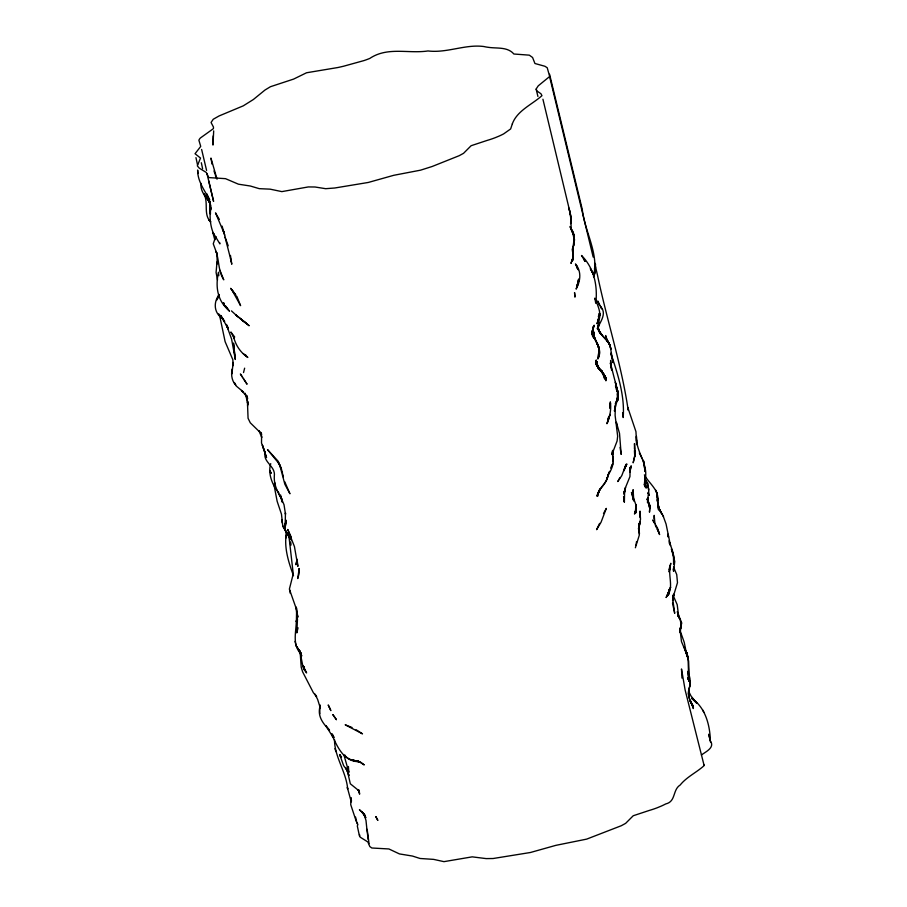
<?xml version="1.0" encoding="UTF-8"?>
<svg xmlns="http://www.w3.org/2000/svg" width="907" height="907" viewBox="0 0 907 907"><rect width="100%" height="100%" fill="white"/><g stroke="black" fill="none" stroke-linecap="round" stroke-linejoin="round"><path stroke-width="1.36" d="M636.567 441.176L636.419 436.414L636.657 444.657L635.954 431.664L627.791 407.47L628.063 410.123M634.447 449.146L634.492 443.58L635.331 452.899L633.154 462.819L635.161 454.826L635.353 451.391L634.753 456.584L634.435 450.541M612.644 450.348L612.656 456.482L612.599 450.836L611.908 454.532L617.089 441.04L617.656 436.176L615.105 415.304L615.365 405.236L614.424 411.143L618.155 396.325L616.783 388.264L618.155 394.228L616.102 403.388L618.211 394.976L617.304 390.35L618.211 394.976L617.905 400.452L617.145 393.808M319.865 713.73L319.706 704.671L320.341 708.084L317.643 699.456L314.99 694.15L316.634 696.621L313.346 692.665L302.587 671.781L301.215 667.178L300.16 652.337L300.659 653.686C292.043 644.208 296.215 631.93 296.34 620.671L296.385 621.76L296.646 608.132M320.024 706.519C317.178 716.167 323.198 723.877 329.524 730.169L325.817 725.668L332.869 736.972L331.622 734.273M231.965 373.843L233.133 362.415L233.133 365.646L232.827 359.671L225.117 341.667L219.664 315.727M232.079 369.16C231.013 374.659 231.693 380.725 235.661 384.965L234.323 382.607L236.262 386.042L243.632 392.187L241.523 390.441L247.418 397.323L246.319 395.203L247.554 398.774L247.226 396.268L248.065 418.286L250.264 422.787L260.502 432.775L259.005 430.802L261.726 437.503L261.579 436.267L261.511 443.013L266.533 457.536L262.418 445.167L265.332 453.024L265.263 451.799L265.059 454.43L265.32 451.788M647.451 502.614L647.881 497.852L647.791 501.174L647.689 499.859L649.786 508.419L649.48 512.183L649.945 505.755L647.235 498.669L649.786 508.419L649.945 505.755L647.088 499.315M610.173 407.028L610.411 403.162L610.082 408.513L610.332 401.858C611.375 408.728 610.094 415.689 607.645 422.14L608.733 416.721M638.845 528.996L639.628 522.999L638.403 528.951M654.06 518.872L654.196 515.357L654.911 523.77L652.745 520.006L657.496 528.067L659.604 534.563L657.167 528.985L658.822 532.137M638.845 528.928L638.97 525.618M648.482 489.667L648.086 483.941L644.718 478.057M629.889 470.948L630.07 467.343L629.957 476.56L624.662 489.633M672.506 603.019L674.695 613.336L672.892 600.23L673.561 594.255L672.597 600.536L673.765 594.538L673.277 597.067L673.334 595.854L677.2 604.686L678.765 617.168L677.767 614.334L679.241 618.166L677.846 615.354C681.304 619.821 681.497 625.694 679.842 630.887M334.502 739.534C334.332 756.789 346.315 771.789 347.687 789.124L347.324 787.457L351.258 801.901M247.6 405.985L247.928 401.608M639.707 521.593L639.378 525.675L639.718 522.319M679.706 630.909L679.91 628.585L681.486 641.6L688.05 657.36L688.674 678.708L688.005 671.225L688.991 681.078L687.778 677.71L689.796 680.908L688.322 678.799M647.881 497.852L647.757 499.258L648.936 489.417L644.922 479.009L646.272 482.909L645.841 481.447M286.204 531.139L285.739 538.146L286.011 535.833C284.447 549.427 288.868 563.134 293.517 575.707M290.739 541.898L290.671 545.39L290.478 543.112M265.093 453.16C263.03 462.343 275.807 466.255 274.311 476.05C273.744 484.916 277.837 492.818 282.338 500.108L278.721 493.601M608.688 416.54L608.382 419.17L608.767 416.664M592.384 331.463L594.153 325.194L592.486 330.602L592.622 336.361L592.384 331.463L593.586 326.169L592.486 330.602L592.577 335.488L593.133 327.098M216.909 253.03L217.238 263.914L217.011 261.919L216.081 272.429L217.51 279.968M281.057 497.762L284.027 504.745L285.501 514.224L285.444 512.874L285.127 528.203L286.068 520.164L284.843 526.083L285.331 528.135L284.605 524.983L284.957 529.291L285.183 523.838L285.172 530.323L291.34 539.937L290.557 537.874M577.816 282.179L577.294 285.966L578.564 279.39L576.954 287.031L579.131 278.959L576.126 289.106C580.491 281.045 581.772 271.476 575.457 263.937L578.122 269.73L576.342 265.332L577.6 268.801M669.321 589.199L668.527 594.72L669.763 588.734L667.348 596.08C673.946 586.568 667.869 576.013 670.284 565.764L669.139 572.011L670.817 563.292L668.924 569.698M638.823 528.191L639.628 522.602M672.597 600.536L672.96 598.042M638.925 526.933L639.254 535.3L635.376 547.771M635.966 545.345L636.555 541.57M572.782 258.472L572.816 254.448L573.201 259.085L572.929 255.457L572.827 260.162L572.997 256.454L572.306 261.25L572.963 257.463L570.979 263.415L572.408 259.493M359.478 834.508L360.113 837.116L367.868 841.968L369.795 846.537L371.825 848L388.91 848.963L399.443 853.918L412.436 856.049L420.043 858.476L433.648 859.383L443.954 861.65L472.207 856.854L486.152 858.6L493.079 858.521L530.402 852.501L555.832 845.358L586.67 839.122L621.272 825.733L625.626 823.363L633.233 815.744L649.242 810.45A36.62 12.403 -13.6 0 0 657.292 807.74L660.886 806.255A40.736 13.798 -13.6 0 0 665.749 803.919C676.078 801.641 672.45 789.793 680.148 785.043C686.712 776.891 696.576 772.458 704.047 765.701L703.662 764.397M297.043 559.404L295.988 564.778L297.077 559.392L297.881 566.376L294.446 546.592L287.723 529.461L291.351 537.341M612.747 460.405L613.268 457.967L612.769 461.81L612.996 456.38C614.254 463.08 611.84 469.701 607.917 475.087C607.373 483.646 598.722 488.159 596.965 496.163L599.334 490.063L597.52 496.39C597.736 488.397 605.967 484.61 607.441 477.093L606.783 479.542L609.663 471.311L607.917 475.087M629.832 472.15L631.204 465.813L630.138 470.654M357.936 824.939L357.301 823.057M215.821 236.863L215.242 239.312L215.945 236.92M298.04 627.791L296.816 632.905L297.462 619.515L296.056 606.998L297.859 617.213L297.145 613.461M599.266 321.872L597.305 328.765L599.368 323.958L597.826 327.484C600.853 321.248 606.919 313.051 600.536 306.589L601.749 308.845L597.69 300.999L599.629 305.58M639.56 523.668L639.254 524.915L640.523 519.212L640.002 511.095L640.025 517.512M638.947 526.185L640.047 521.695M243.53 372.584L244.641 368.163M219.086 294.446L217.011 299.854L219.052 294.65C213.122 302.779 213.905 313.459 223.224 319.026L218.598 314.003L224.675 321.441L220.673 315.443L227.861 328.096L226.285 324.411L231.591 339.082L235.31 359.478L233.518 343.356M284.798 526.071L284.889 527.148L284.991 524.972L284.9 528.225L286.295 521.276M679.853 629.968L681.327 625.501L679.728 631.952L680.806 626.408L680.284 632.859L679.842 630.626M270.728 463.647C267.667 473.431 272.281 485.211 278.789 492.682M679.921 629.787L681.758 623.052L677.212 611.737M673.175 596.897L677.484 582.679L676.735 574.619L673.527 566.954M215.526 237.09L213.258 243.802L216.852 253.563L216.07 251.466C219.279 260.831 218.168 271.068 223.757 279.832L219.913 270.207M619.753 477.842L617.792 481.549L621.771 475.642L626.159 464.225L624.526 468.987L626.873 464.044L624.73 467.536M615.241 403.978L617.871 397.754L618.098 392.867L617.803 391.586L618.155 396.325L618.098 392.867L615.354 382.335L618.155 394.228L617.429 399.239L618.155 394.228L617.248 389.5L617.542 390.804L610.366 362.925L611.658 370.271M624.594 489.769L625.569 487.592L624.061 492.558L625.025 489.27L624.163 494.349L624.606 490.993L624.379 502.093L623.789 497.387L624.379 502.093M599.606 523.384L596.591 529.677L601.035 522.262L606.329 508.385L603.495 513.555M610.604 468.159L612.724 463.817L611.545 466.209M701.394 754.975C706.292 751.415 715.34 747.425 710.113 740.452M360 761.982L357.743 760.905L364.263 764.907L361.133 762.515L353.265 760.247L359.308 761.699C344.275 761.948 337.846 747.856 332.529 736.235M351.202 759.715L357.222 761.188M354.796 761.052L349.286 759.012L346.02 756.892L344.762 754.941M352.052 727.505L345.182 724.795L362.494 733.854L356.122 729.75M245.48 322.733L249.164 325.749L235.945 315.024L245.48 322.733L239.856 318.3M246.772 323.742L241.16 319.321M243.303 353.537L247.838 357.471C240.298 352.46 235.48 344.977 233.439 336.236L234.244 338.254L230.866 332.03L234.72 337.053M341.588 756.857L339.547 754.998L341.315 757.368L339.706 754.545L343.594 765.599L348.685 772.492L345.726 767.821L348.991 775.53L346.928 768.932L350.329 783.795L358.945 790.768L357.789 789.759L359.489 792.299L358.9 791.017L359.614 794.169L358.911 789.884M231.444 310.874L237.827 316.758M365.124 815.178L359.421 809.736L363.832 813.817L365.872 817.695L361.689 811.833L363.832 813.817L365.986 820.427L367.029 830.495M644.253 484.553L647.099 487.388L644.469 484.667M601.42 371.655L598.008 367.584L604.731 375.827L606.25 379.568L603.597 373.933L606.329 378.4L602.123 372.46M269.606 471.561L271.023 473.205M210.56 221.796C203.043 214.313 208.871 202.465 203.803 193.667M210.107 201.91L204.494 194.177M210.515 221.739L208.995 219.913L210.628 221.909M598.008 367.584L604.243 374.874L605.899 380.815L604.731 375.827L602.237 372.448L604.98 376.824L600.389 369.863L603.506 373.956L604.969 377.834L602.974 373.219L604.674 378.922L603.506 373.956L601.239 370.441L603.79 374.772L601.931 371.054L595.774 364.07L598.518 367.256L595.559 362.267L600.627 370.793L598.382 367.641M273.88 484.259L277.157 501.333L281.476 514.212L282.735 525.811L289.877 538.633L288.948 536.275L293.244 573.882L289.378 589.131L296.396 609.051M284.639 529.801L288.914 535.221M209.766 202.193C205.277 196.728 200.186 190.924 200.957 183.305M209.846 202.227L207.476 199.064L210.186 203.463M333.266 735.747L331.905 733.888L334.252 737.493M236.069 295.342L230.627 288.313L235.264 294.492L231.625 289.435L240.593 305.659L236.829 296.374M710.249 737.55C709.229 722.754 704.614 707.018 691.656 698.299L696.893 703.344L691.032 696.032L688.719 691.451M648.528 494.168L649.344 495.347L648.086 492.75L648.584 494.043L648.482 491.934M243.337 378.48L247.055 384.217L240.378 373.979L242.543 377.233M663.527 516.741L658.833 508.067L657.156 499.61L657.632 502.025M689.592 700.612L693.243 706.168L691.179 702.687L693.447 707.347L690.125 700.193L693.39 708.56L691.95 703.741L692.415 704.852C689.49 699.58 686.814 693.413 689.524 687.449L688.402 693.651L689.161 698.141C687.2 690.25 692.574 682.257 688.674 674.434L689.195 676.939L688.617 661.09L686.202 651.714L687.721 656.997M271.023 472.706L269.583 470.574L271.091 472.887M599.448 369.217L596.681 365.056L595.763 361.167L597.123 365.918L596.228 359.943L596.681 365.056L598.62 368.469L596.545 364.036L597.52 366.405M608.404 342.404L605.876 337.948L610.082 345.624L606.976 340.148L610.082 345.624L613.053 362.607L610.796 353.152C617.712 373.933 624.855 395.293 623.2 417.549L622.644 412.753M639.333 452.99L641.997 458.239M300.931 653.108L297.768 648.324L300.92 653.459M225.911 306.226L228.145 309.729C217.022 300.126 215.39 285.626 218.519 272.27L218.825 275.683M245.82 355.079L246.625 356.349M219.335 219.403L215.503 212.873L224.131 233.258L222.975 229.596L224.811 235.593L222.09 226.115M644.378 474.837C648.856 483.397 658.981 489.633 657.824 500.437L657.065 495.596L657.824 500.437M644.265 484.837L646.26 488.102L644.764 483.782L645.433 487.286L644.922 476.118L644.526 483.919L644.888 479.361L644.809 480.642C649.163 465.779 637.417 453.897 636.533 439.884M300.852 653.267L298.732 649.605L301.736 655.965L299.82 650.886L303.029 667.076L306.589 672.937L303.063 665.636L304.661 670.681L303.924 666.747M209.71 202.397L208.474 200.22L209.959 203.621M286.771 533.316L287.304 534.302M688.028 678.855L689.774 682.109L687.903 677.688M597.826 344.694L599.266 350.34C599.164 344.059 593.495 339.637 593.666 333.311L594.72 338.991L593.325 334.479C596.035 342.563 602.35 349.932 597.86 359.036L599.221 349.24L598.745 347.109L598.926 356.372L598.971 348.163L597.339 343.719L598.971 348.163L598.348 357.732C603.302 347.744 592.577 341.406 594.176 332.087L594.13 336.996L596.08 341.406M584.267 260.06L581.523 255.479C594.176 268.2 597.702 285.603 595.842 302.847M655.342 525.482L656.611 527.942M248.053 404.057L245.128 393.219M247.316 402.447L248.212 404.352M702.834 710.147L703.832 712.278M282.735 525.811L284.061 528.702M607.645 341.315L605.581 335.511L607.032 341.451M662.892 515.312L666.067 524.031L670.488 545.561L669.74 542.726L672.722 551.535L674.014 557.703L673.618 564.154L673.459 555.084L671.407 548.86L674.751 561.467L673.584 571.342L673.119 568.95M569.936 226.478L572.963 233.36L572.294 231.194L573.972 238.303L573.712 236.931L573.734 245.457L573.87 240.604L572.578 251.296L573.292 257.01L572.408 248.733L572.578 251.296L573.213 246.421L572.839 254.924C572.09 246.069 577.589 236.659 571.002 228.609L571.274 229.732L570.662 215.152L568.927 208.077L570.764 216.308L570.639 223.666L570.991 218.78L570.968 219.948L569.868 211.603L570.106 212.748L542.93 99.248M214.823 239.856L212.771 232.396M334.898 748.683L336.032 751.654M223.394 302.825L224.335 305.319L223.927 302.972M227.804 326.894L228.349 328.311M212.045 164.167L210.934 158.045L217.045 179.201M351.497 801.153L351.02 797.661L350.737 804.668L356.36 821.629M228.224 245.842L224.913 236.67L231.364 261.828L230.514 258.189M284.685 481.64L289.945 493.771L284.843 484.213L279.651 464.735L277.803 461.674L280.977 467.978L279.027 463.647L267.554 449.679L278.188 461.266L281.669 469.622M289.979 535.81L290.331 536.831M709.659 738.4L710.011 739.749M214.007 170.947L215.027 174.189M227.26 326.656L226.807 325.194L227.963 328.946M215.39 175.368L216.093 177.727M687.755 655.886L684.207 647.088L686.712 654.809L684.252 642.394L679.751 629.673M597.668 366.417L596.965 361.644L597.634 366.587M657.722 503.09L660.035 511.185L661.917 514.008L658.833 508.067L658.108 504.439M598.359 316.214L599.346 319.74L599.323 313.153L597.996 322.325C602.441 314.003 597.826 305.92 594.867 298.131L595.706 303.017M615.468 385.849L616.488 389.829M201.626 149.474L206.592 170.448M295.036 641.328L295.818 644.492M344.059 755.452L348.81 772.14L348.424 766.506M208.723 180.89L213.587 201.365L206.955 173.6M549.563 74.215L582.271 209.449C584.766 231.931 599.38 254.175 593.529 276.896L595.48 267.724L595.434 263.982L594.142 275.558L595.23 266.567L594.607 274.231L594.561 268.019M549.642 76.8L593.178 257.078M704.081 765.372L685.125 689.978L681.486 668.958L681.951 678.096M536.15 89.158L537.919 96.448M357.143 823.76L355.555 817.082M594.584 262.86L597.384 274.674C606.704 319.547 621.193 363.526 627.984 408.808M359.444 835.982L357.267 825.767M281.952 470.699L282.451 472.83M709.977 739.545L708.764 734.205L710.521 742.073M202.601 168.691L201.331 162.738M282.689 473.896L283.415 477.093M195.957 157.625L197.511 164.813M280.58 494.95L282.1 502.002L280.921 496.526M668.266 536.978L667.96 534.348L668.538 537.057M635.524 508.872L636.317 512.648L635.954 504.95L631.465 492.456L633.755 501.015L633.109 489.678L633.12 499.655M620.059 447.355L621.17 454.396L619.515 433.399L616.329 422.209L617.282 427.787M657.983 506.832L658.618 510.074L657.36 497.433M369.058 843.646L367.267 830.166M231.081 260.604L231.773 264.232L231.013 259.187M209.347 201.377L210.957 209.778M274.798 482.717L275.343 485.698M219.653 242.577L219.902 243.892L213.428 233.36L214.46 235.537C210.095 227.056 209.506 217.034 210.537 207.692L210.39 214.097L209.744 202.715L206.773 193.894L209.721 200.118C204.801 190.459 197.465 181.479 197.635 170.028L198.009 173.52M289.673 590.004L290.274 593.348M667.96 534.348L668.402 536.955M368.185 839.474L366.882 829.202M624.175 500.46L623.562 496.639M261.261 432.526L261.681 435.145M230.469 255.445L230.82 257.928M235.049 358.05L233.53 343.243M611.511 368.866L610.615 360.419L610.762 365.442M669.071 540.855L669.343 543.474M303.675 666.758L303.924 669.411L303.879 666.668M639.356 532.636L639.106 529.597L639.458 533.962M213.179 135.925L212.964 145.063L213.689 130.891M612.497 452.502L612.599 454.486L612.599 450.836M210.741 205.016L210.9 208.587M233.666 346.145L233.893 351.644M282.054 519.575L282.168 522.795M600.015 314.06L597.078 323.629L600.015 314.06M299.163 568.542L298.981 574.018L297.757 578.541L299.163 568.542M598.11 327.064L598.132 329.422L600.434 333.731L598.132 329.422L598.677 324.377L598.042 328.266L599.844 332.676L598.042 328.266L598.96 323.13C595.638 331.157 603.926 336.882 608.28 342.256L599.266 331.633L598.11 327.064M592.679 329.695L592.396 334.66L593.11 328.697L592.26 333.833L593.881 338.164L592.26 333.833L592.679 329.695M512.342 123.84L510.641 128.941L503.657 133.885A40.736 13.798 -13.6 0 1 498.793 136.22L495.199 137.694A36.62 12.403 -13.6 0 1 487.138 140.415L471.13 145.71L463.534 153.328L459.18 155.698L432.163 166.491L420.576 170.165L393.729 175.312L368.31 182.454L334.785 187.998L325.67 188.69L315.035 187.001L308.323 186.933L281.862 191.615L270.105 189.155L259.232 188.656L250.332 186.014L238.439 184.189L225.514 178.668L208.78 177.579L206.331 172.489L199.257 168.146L197.318 165.868L200.526 158.079L195.039 153.725L200.73 146.412L198.905 140.29A20.827 7.052 -13.6 0 1 200.413 137.966L213.406 128.658L213.474 127.082L211.059 122.49L213.247 119.248L219.086 115.949L243.28 105.836L253.348 99.532L265.003 90.02L270.456 86.709L293.641 79.079L306.555 72.764L337.937 67.515A168.509 57.084 -13.6 0 0 343.594 66.222L364.047 60.565A44.148 14.954 -13.6 0 0 369.761 58.445C387.618 46.45 408.433 53.91 427.991 50.951C447.06 53.286 465.416 43.978 484.032 46.552A42.221 14.297 -13.6 0 0 488.113 47.289C496.798 48.683 507.489 46.54 513.884 54.012L529.314 55.157L532.579 57.492L534.937 63.501L544.914 66.268L547.216 67.742L549.676 76.483L538.248 85.836L536.162 88.977L536.887 90.927L540.957 93.761L541.955 95.666C532.205 104.43 517.058 110.688 512.342 123.84M690.352 682.268L689.842 686.202L690.352 682.268M636.261 507.206L635.433 512.738L636.351 508.566L635.954 504.95L636.351 508.566L634.492 514.076L636.261 507.206M609.992 414.476L606.964 423.592L609.992 414.476M670.579 587.328L666.203 597.452L670.579 587.328M625.592 465.937L623.891 470.699L625.592 465.937M599.13 491.197L598.144 493.612L600.117 488.839L599.13 491.197M229.414 311.067L223.802 304.661L229.414 311.067M336.395 719.625L332.948 714.761L336.395 719.625M601.636 334.74L598.926 330.511L601.636 334.74M300.002 651.838L296.192 645.795L300.002 651.838M609.119 343.447L606.352 339.082L609.708 344.513L611.023 349.195L609.119 343.447M377.765 820.268L375.838 816.617L377.765 820.268M592.282 271.941L590.321 268.631L594.391 276.363L592.282 271.941M602.361 371.813L601.931 371.054L603.711 375.804L602.361 371.813M597.169 343.209L596.67 342.324L598.665 347.687L597.169 343.209M329.15 706.768L328.198 704.966L330.851 710.623L329.15 706.768M584.947 261.182L583.904 258.926L584.947 261.205M573.984 235.491L570.48 227.544L573.984 235.491L574.471 240.276L573.984 235.491M656.441 491.911L655.806 490.199L657.371 494.7L656.441 491.911M643.675 461.391L643.267 460.121L645.183 471.708L643.675 461.391M593.529 337.381L592.328 332.903L593.529 337.381M687.449 656.997L686.826 652.689L687.449 656.997M574.947 296.884L574.562 292.678L574.947 296.884"/></g></svg>
